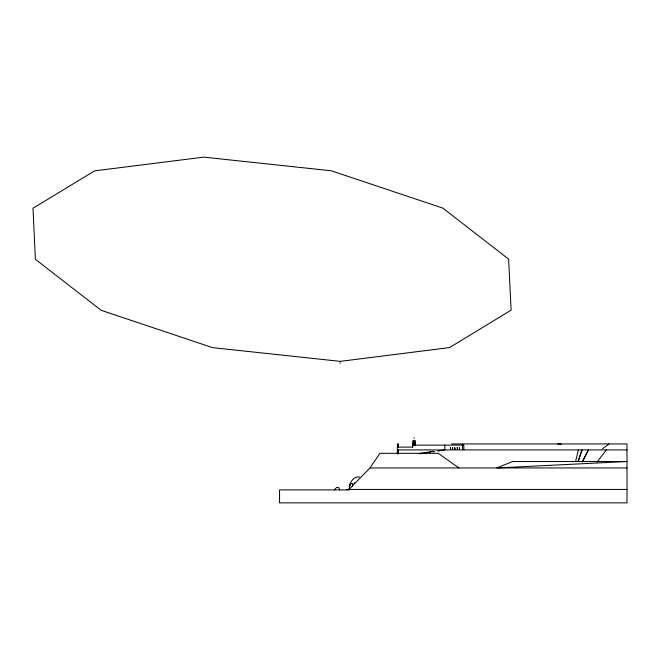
<?xml version="1.0" encoding="UTF-8"?>
<svg xmlns="http://www.w3.org/2000/svg" width="660" height="660" viewBox="0 0 660 660"><rect width="100%" height="100%" fill="white"/><g stroke="black" fill="none" stroke-linecap="round" stroke-linejoin="round"><path stroke-width="0.99" d="M352.457 486.263L352.489 483.541L350.287 483.541L349.058 488.994M397.32 454.014L397.394 443.759M349.462 487.179C349.767 481.981 353.958 476.017 359.749 477.007M398.17 451.861L398.434 449.914L398.434 454.014M575.504 461.769L578.391 449.914M578.135 461.48L582.013 449.914L578.053 461.48M582.384 461.86L588.415 449.914L582.384 461.587M349 489.431L369.988 467.948L379.912 453.329L438.232 453.329L458.947 467.948M597.053 462.008L606.367 449.914M334.389 489.901L336.649 487.468L338.654 487.468L339.776 489.901M602.613 448.717L608.998 443.941M433.339 451.25L418.399 453.701M420.643 453.783L422.656 453.461M424.669 453.139L426.69 452.818M428.703 452.496L430.716 452.174M432.729 451.853L434.75 451.531M437.77 451.044L444.823 449.914L444.823 445.129M340.477 361.334L449.567 347.572L511.104 310.159L508.621 259.108L442.778 208.09L331.196 170.767L203.775 157.138L94.636 170.857L33 208.238L35.384 259.281L101.137 310.307L212.668 347.655L340.09 361.334M340.552 363.049L339.801 363.049M414.133 437.588L414.224 438.157M413.242 441.507L414.917 441.507M413.069 443.041L415.09 443.041M557.865 443.421L558.921 443.421M413.168 443.726L414.991 443.726L414.991 443.041M557.865 443.718L558.921 443.718M559.812 443.677L560.662 443.627M451.473 443.941L627 443.941L627 502.862L279.551 502.862L279.551 489.901L349.651 489.901M558.104 444.188L561.206 444.188M397.394 445.137L398.409 445.137M412.574 446.82L413.069 446.82M397.394 447.109L412.574 447.109L412.574 445.129L463.823 445.129L463.823 449.914M397.394 447.356L397.832 447.356M397.32 449.914L462.528 449.914L462.528 445.129M463.51 449.914L627 449.914M369.988 467.948L627 467.948M627 489.431L346.748 489.431L346.748 489.901M463.584 445.129L462.776 445.129M415.09 445.129L415.09 440.806L413.069 440.806L413.069 445.129M414.917 440.806L414.917 445.129M413.242 440.806L413.242 445.129M398.409 443.759L398.409 447.356M353.933 483.302A8.283 8.283 0 0 1 354.453 482.716M450.409 447.678L450.623 449.146L450.433 447.629M452.455 447.678L452.669 449.146L452.455 447.678M454.723 447.678L454.938 449.146L454.723 447.678M457.248 447.678L457.454 449.146L457.273 447.629M459.401 447.678L459.616 449.146L459.434 447.629M512.647 461.538L496.832 467.948L627 461.538L512.647 461.538"/></g></svg>
